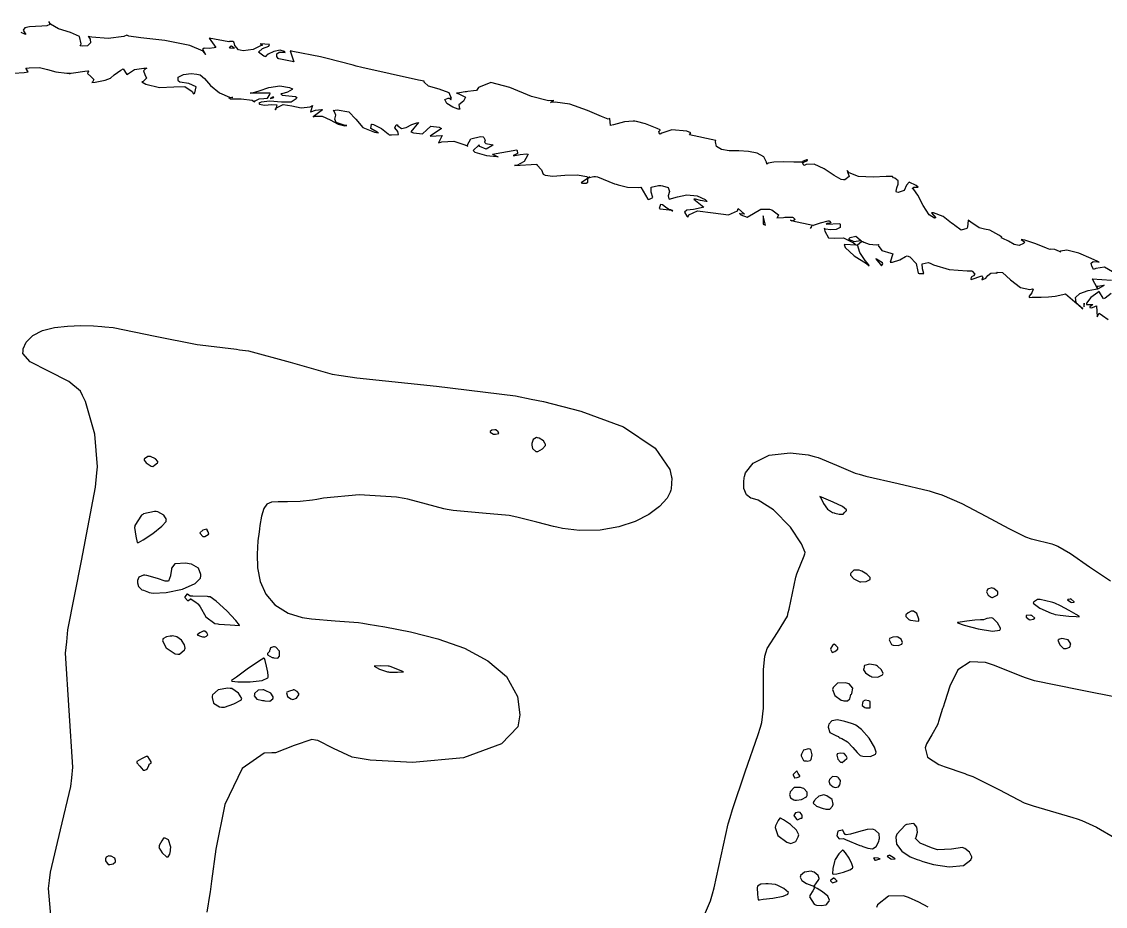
# Model space of a CAD drawing. Extents: x 51 to 306, y 22 to 311.
# Drawn here: x 195 to 248.3, y 266.3 to 309.9 of the extents above; entities that cross this region are included whole.
import ezdxf

# ---------------------------------------------------------------- set-up
doc = ezdxf.new("R2010")
doc.units = 0
doc.header["$MEASUREMENT"] = 0

msp = doc.modelspace()

# ---------------------------------------------------------------- linework, layer by layer
at = {"color": 7}
for points in [[(248.69, 297.56), (248.293, 297.794), (247.861, 297.728), (247.756, 297.674), (247.735, 297.716), (247.675, 297.838), (247.644, 297.983), (247.741, 298.061), (247.966, 298.045), (248.039, 298.027), (247.967, 298.063), (247.64, 298.219), (247.028, 298.472), (246.436, 298.628), (246.122, 298.574), (246.098, 298.52), (246.081, 298.556), (245.85, 298.658), (245.62, 298.672), (245.604, 298.662), (245.436, 298.724), (244.91, 298.936), (244.369, 299.111), (244.192, 299.156), (244.369, 299.015), (244.312, 298.96), (244.088, 298.85), (243.84, 298.909), (243.564, 299.074), (243.297, 299.204), (243.204, 299.226), (243.24, 299.262), (243.1, 299.358), (242.653, 299.604), (242.384, 299.659), (242.128, 299.729), (241.711, 300.004), (241.583, 300.108), (241.547, 299.755), (241.513, 299.697), (241.246, 299.615), (240.92, 299.835), (240.841, 299.897), (240.769, 299.959), (240.351, 300.286), (239.879, 300.47), (239.783, 300.46), (239.995, 300.214), (239.926, 300.199), (239.668, 300.366), (239.372, 300.819), (239.097, 301.332), (238.915, 301.61), (238.831, 301.661), (238.831, 301.661), (238.905, 301.723), (239.061, 301.731), (239.113, 301.731), (239.015, 301.807), (238.674, 301.971), (238.544, 301.819), (238.432, 301.563), (238.143, 301.469), (238.055, 301.485), (238.042, 301.533), (238.071, 301.69), (238.143, 301.877), (238.133, 302.045), (237.972, 302.169), (237.913, 302.19), (237.865, 302.247), (237.545, 302.26), (236.898, 302.222), (236.186, 302.255), (235.718, 302.433), (235.62, 302.543), (235.646, 302.49), (235.716, 302.248), (235.514, 302.091), (235.443, 302.084), (235.325, 302.106), (234.991, 302.294), (234.5, 302.623), (233.994, 302.858), (233.6, 302.849), (233.503, 302.79), (233.485, 302.808), (233.433, 302.927), (233.433, 302.966), (233.327, 302.959), (233.008, 302.964), (232.497, 302.98), (232.013, 302.962), (231.739, 302.908), (231.669, 302.86), (231.661, 302.951), (231.52, 303.213), (231.197, 303.404), (230.764, 303.485), (230.284, 303.509), (229.82, 303.523), (229.436, 303.579), (229.197, 303.731), (229.149, 303.958), (229.165, 304.024), (227.858, 304.307), (227.93, 304.411), (227.726, 304.483), (226.999, 304.549), (226.501, 304.385), (226.413, 304.341), (226.386, 304.358), (226.347, 304.475), (226.413, 304.534), (226.413, 304.553), (226.271, 304.615), (225.702, 304.844), (225.257, 304.968), (225.178, 304.976), (225.098, 304.986), (224.67, 304.938), (224.119, 304.8), (223.978, 304.764), (223.944, 305.117), (223.865, 305.083), (223.53, 305.2), (222.836, 305.506), (221.964, 305.813), (221.247, 305.92), (221.015, 305.894), (221.023, 305.904), (221.149, 305.999), (221.192, 305.999), (220.92, 305.98), (220.089, 306.192), (219.021, 306.631), (218.085, 306.878), (217.478, 306.643), (217.381, 306.494), (217.381, 306.494), (217.227, 306.471), (216.949, 306.433), (216.888, 306.423), (216.826, 306.415), (216.548, 306.375), (216.393, 306.352), (216.393, 306.352), (216.508, 306.324), (216.833, 306.152), (216.734, 305.965), (216.508, 305.777), (216.535, 305.597), (216.57, 305.576), (216.48, 305.576), (216.214, 305.664), (215.922, 305.854), (215.82, 306.038), (215.987, 306.109), (216.04, 306.105), (216.112, 306.035), (216.141, 306.091), (216.027, 306.367), (215.538, 306.547), (215.01, 306.7), (214.795, 306.904), (214.806, 306.953), (214.515, 306.997), (211.727, 307.622), (211.454, 307.692), (211.312, 307.728), (209.965, 308.081), (209.833, 308.115), (209.7, 308.151), (208.341, 308.417), (208.209, 308.434), (208.385, 307.905), (207.646, 308.045), (207.615, 308.07), (207.545, 308.171), (207.54, 308.297), (207.665, 308.379), (207.889, 308.379), (207.963, 308.364), (207.924, 308.413), (207.709, 308.479), (207.393, 308.417), (207.123, 308.274), (207.01, 308.183), (207.01, 308.151), (206.911, 308.186), (206.649, 308.384), (206.833, 308.558), (207.148, 308.678), (207.187, 308.751), (207.187, 308.751), (206.728, 308.787), (206.834, 308.717), (206.736, 308.682), (206.379, 308.5), (205.894, 308.443), (205.74, 308.468), (205.665, 308.496), (205.487, 308.703), (205.446, 308.851), (205.423, 308.857), (205.423, 308.869), (205.377, 308.902), (205.224, 308.901), (205.176, 308.893), (204.222, 309.069), (204.541, 308.61), (204.462, 308.587), (204.214, 308.565), (203.976, 308.566), (203.895, 308.501), (204.002, 308.314), (204.046, 308.258), (203.925, 308.424), (203.256, 308.704), (202.04, 308.945), (200.856, 309.082), (200.262, 309.158), (200.165, 309.21), (200.007, 309.149), (199.239, 309.043), (198.438, 309.113), (198.261, 309.14), (198.294, 309.12), (198.363, 309.009), (198.37, 308.831), (198.225, 308.693), (197.957, 308.667), (197.872, 308.681), (197.907, 308.78), (197.828, 309.141), (197.387, 309.346), (196.8, 309.52), (196.397, 309.762), (196.321, 309.879), (196.342, 309.855), (196.365, 309.74), (196.228, 309.673), (195.972, 309.649), (195.664, 309.643), (195.366, 309.627), (195.144, 309.573), (195.064, 309.456), (195.151, 309.29), (195.192, 309.246), (195.132, 309.258), (194.962, 309.349)], [(194.084, 307.315), (195.104, 307.376), (195.298, 307.41), (195.192, 307.586), (195.356, 307.611), (195.86, 307.624), (196.259, 307.53), (196.669, 307.403), (197.201, 307.34), (197.379, 307.34), (197.343, 307.305), (197.414, 307.341), (198.217, 307.455), (198.297, 307.446), (198.272, 307.436), (198.229, 307.323), (198.393, 307.177), (198.544, 307.024), (198.472, 306.896), (198.438, 306.881), (198.603, 306.904), (199.1, 306.991), (199.358, 307.097), (199.543, 307.264), (199.872, 307.49), (199.989, 307.552), (200.165, 307.269), (200.244, 307.323), (200.54, 307.522), (201.002, 307.595), (201.154, 307.586), (201.104, 307.574), (200.976, 307.453), (201.056, 307.279), (201.123, 307.092), (200.968, 306.939), (200.907, 306.917), (201.097, 306.805), (201.769, 306.636), (202.468, 306.67), (203.019, 306.68), (203.382, 306.432), (203.447, 306.317), (203.509, 306.374), (203.579, 306.67), (203.208, 306.834), (202.771, 306.899), (202.707, 306.953), (202.707, 306.953), (202.682, 306.98), (202.696, 307.141), (202.948, 307.269), (203.325, 307.319), (203.606, 307.298), (203.693, 307.269), (203.77, 307.257), (203.983, 307.084), (204.289, 306.732), (204.72, 306.367), (205.216, 306.163), (205.387, 306.141), (205.333, 306.141), (205.202, 306.132), (205.176, 306.141), (205.273, 306.08), (205.784, 306.075), (206.329, 306.017), (206.445, 305.929), (206.488, 305.981), (206.681, 306.084), (206.899, 306.088), (207.085, 306.117), (207.205, 306.29), (207.221, 306.352), (206.235, 306.352), (206.346, 306.367), (206.673, 306.476), (207.155, 306.644), (207.696, 306.719), (208.173, 306.631), (208.315, 306.564), (208.297, 306.538), (208.072, 306.414), (207.794, 306.327), (207.75, 306.317), (207.812, 306.265), (208.139, 306.229), (208.466, 306.195), (208.528, 306.141), (208.504, 306.071), (208.255, 305.919), (207.777, 305.92), (207.207, 305.963), (206.779, 305.916), (206.658, 305.858), (206.699, 305.811), (206.943, 305.77), (207.301, 305.806), (207.54, 305.79), (207.504, 305.592), (207.469, 305.542), (207.538, 305.63), (207.865, 305.798), (208.279, 305.74), (208.748, 305.635), (209.182, 305.69), (209.303, 305.752), (209.197, 305.435), (209.223, 305.445), (209.458, 305.515), (209.743, 305.551), (209.797, 305.542), (209.338, 305.189), (209.436, 305.227), (209.78, 305.218), (210.18, 305.043), (210.572, 304.836), (210.894, 304.753), (210.997, 304.764), (210.861, 304.785), (210.465, 304.91), (210.396, 305.083), (210.459, 305.281), (210.374, 305.472), (210.326, 305.506), (210.511, 305.528), (211.089, 305.43), (211.437, 305.078), (211.784, 304.668), (212.353, 304.431), (212.549, 304.411), (212.487, 304.429), (212.178, 304.611), (212.203, 304.826), (212.232, 304.836), (212.302, 304.81), (212.693, 304.611), (213.034, 304.36), (213.078, 304.307), (213.188, 304.297), (213.53, 304.321), (213.497, 304.461), (213.35, 304.65), (213.429, 304.79), (213.467, 304.8), (213.501, 304.744), (213.68, 304.618), (213.914, 304.668), (214.19, 304.811), (214.439, 304.901), (214.525, 304.906), (214.136, 304.447), (214.27, 304.399), (214.715, 304.362), (214.934, 304.549), (215.132, 304.731), (215.533, 304.676), (215.653, 304.624), (215.088, 304.235), (215.688, 304.271), (215.511, 303.918), (215.678, 303.962), (216.261, 303.99), (216.808, 303.804), (216.958, 303.742), (216.931, 303.804), (217.091, 304.104), (217.568, 304.228), (217.7, 304.201), (217.733, 304.17), (217.8, 304.037), (217.774, 303.94), (217.832, 303.878), (218.102, 303.824), (218.193, 303.812), (218.139, 303.768), (217.853, 303.601), (217.537, 303.734), (217.488, 303.812), (217.47, 303.786), (217.221, 303.557), (217.205, 303.529), (217.293, 303.451), (217.861, 303.279), (218.378, 303.231), (218.44, 303.213), (218.412, 303.222), (218.175, 303.337), (218.157, 303.353), (219.358, 303.565), (219.382, 303.535), (219.388, 303.385), (219.225, 303.301), (219.181, 303.283), (219.267, 303.283), (219.524, 303.332), (219.841, 303.363), (219.921, 303.353), (219.885, 303.293), (219.718, 302.992), (219.37, 302.798), (219.251, 302.79), (220.346, 302.86), (220.354, 302.825), (220.569, 302.587), (220.665, 302.368), (220.663, 302.367), (220.763, 302.313), (221.138, 302.276), (221.725, 302.318), (222.344, 302.341), (222.793, 302.26), (222.92, 302.19), (222.928, 302.2), (223.159, 302.26), (223.238, 302.26), (223.326, 302.234), (224.172, 301.899), (224.26, 301.872), (224.349, 301.845), (224.806, 301.735), (225.337, 301.715), (225.461, 301.731), (225.814, 301.132), (225.869, 301.126), (226.05, 301.221), (225.971, 301.48), (225.971, 301.733), (226.33, 301.812), (226.447, 301.801), (226.541, 301.797), (226.821, 301.708), (226.871, 301.52), (226.814, 301.307), (226.842, 301.154), (226.872, 301.132), (226.97, 301.162), (227.268, 301.254), (227.74, 301.344), (228.244, 301.3), (228.637, 301.118), (228.74, 301.026), (228.679, 301.017), (228.406, 301.065), (228.153, 301.132), (228.071, 301.132), (228.564, 300.743), (228.44, 300.705), (228.056, 300.632), (227.726, 300.59), (227.622, 300.501), (227.739, 300.306), (227.788, 300.25), (227.827, 300.357), (228.264, 300.564), (229.023, 300.462), (229.783, 300.36), (230.219, 300.567), (230.258, 300.673), (230.576, 300.39), (230.548, 300.4), (230.354, 300.418), (230.328, 300.426), (230.397, 300.357), (230.704, 300.251), (231.016, 300.422), (231.38, 300.64), (231.797, 300.651), (231.915, 300.603), (231.986, 300.568), (232.238, 300.369), (232.187, 300.218), (232.164, 300.214), (232.164, 300.214), (232.497, 300.241), (232.551, 300.25), (232.647, 300.25), (232.94, 300.25), (232.94, 300.25), (232.974, 300.236), (233.058, 300.135), (232.968, 300.073), (232.94, 300.073), (233.928, 299.861), (233.928, 299.825), (233.972, 299.853), (234.319, 299.977), (234.684, 300.065), (234.738, 300.073), (234.761, 300.054), (234.815, 299.972), (234.746, 299.945), (234.638, 299.94), (234.594, 299.904), (234.597, 299.897), (235.267, 299.931), (235.288, 299.894), (235.274, 299.74), (235.09, 299.636), (234.8, 299.62), (234.564, 299.659), (234.491, 299.685), (234.523, 299.566), (234.714, 299.236), (235.006, 299.213), (235.438, 299.224), (235.943, 298.99), (236.079, 298.873), (235.479, 298.909), (235.531, 298.76), (235.977, 298.341), (236.582, 297.974), (236.714, 297.851), (236.686, 297.904), (236.52, 298.122), (236.251, 298.516), (236.134, 298.879), (236.329, 299.047), (236.397, 299.049), (236.441, 299.023), (236.704, 298.913), (237.075, 298.892), (237.173, 298.909), (237.153, 298.851), (237.327, 298.6), (237.772, 298.478), (237.878, 298.45), (237.736, 298.027), (237.858, 298.027), (238.226, 298.147), (238.504, 298.318), (238.584, 298.344), (238.706, 298.3), (239.019, 297.961), (239.103, 297.569), (239.113, 297.498), (239.175, 297.473), (239.394, 297.472), (239.332, 297.706), (239.31, 297.959), (239.617, 298.012), (239.713, 297.991), (239.871, 297.903), (240.643, 297.678), (241.538, 297.614), (241.759, 297.604), (241.803, 297.571), (241.912, 297.434), (241.846, 297.353), (241.729, 297.291), (241.711, 297.199), (241.723, 297.179), (242.252, 297.356), (242.27, 297.35), (242.305, 297.269), (242.261, 297.189), (242.252, 297.179), (242.302, 297.179), (242.452, 297.244), (242.557, 297.379), (242.693, 297.494), (242.921, 297.512), (242.994, 297.498), (243.021, 297.535), (243.279, 297.516), (243.663, 297.163), (244.154, 296.784), (244.625, 296.68), (244.758, 296.722), (244.778, 296.697), (244.722, 296.523), (244.581, 296.354), (244.581, 296.297), (244.73, 296.303), (245.179, 296.311), (245.533, 296.321), (245.86, 296.364), (246.25, 296.445), (246.379, 296.474), (246.944, 295.981), (246.9, 296.041), (246.866, 296.291), (247.085, 296.497), (247.49, 296.631), (247.847, 296.703), (247.967, 296.722), (247.941, 296.776), (247.702, 297.189), (247.686, 297.215), (248.638, 297.145)], [(248.62, 296.488), (248.328, 296.263), (248.249, 296.227), (248.231, 296.255), (248.055, 296.554), (248.039, 296.58), (247.959, 296.536), (247.614, 296.289), (247.412, 296.007), (247.403, 295.945), (247.42, 295.954), (247.693, 295.954), (247.72, 295.945), (247.702, 295.936), (247.58, 295.837), (247.58, 295.804), (247.58, 295.8), (247.672, 295.788), (247.852, 295.858), (247.897, 295.874), (247.933, 295.345), (248.039, 295.522), (248.039, 295.522), (248.192, 295.412), (248.47, 295.213)], [(196.479, 265.095), (196.313, 267.177), (196.357, 267.582), (196.401, 267.988), (196.902, 270.079), (197.405, 272.204), (197.449, 272.627), (197.502, 273.166), (197.326, 275.952), (197.149, 278.775), (197.203, 279.33), (197.263, 279.921), (197.929, 283.32), (198.612, 286.949), (198.684, 287.654), (198.71, 287.955), (198.582, 289.56), (198.119, 291.166), (197.979, 291.465), (197.885, 291.671), (197.302, 292.155), (196.303, 292.665), (195.409, 293.122), (195.039, 293.529), (195.05, 293.652), (195.059, 293.765), (195.198, 294.094), (195.534, 294.425), (196.015, 294.659), (196.598, 294.808), (197.239, 294.888), (197.893, 294.913), (198.519, 294.896), (198.935, 294.867), (199.073, 294.852), (199.486, 294.808), (201.559, 294.393), (203.631, 293.978), (204.046, 293.934), (204.187, 293.918), (205.563, 293.741), (205.705, 293.723), (206.146, 293.661), (208.209, 293.102), (210.274, 292.524), (210.715, 292.453), (211.49, 292.33), (215.401, 291.925), (219.295, 291.448), (220.063, 291.288), (220.681, 291.162), (222.517, 290.698), (224.617, 289.923), (226.169, 288.869), (226.89, 287.827), (226.977, 287.444), (226.995, 287.391), (226.959, 286.862), (226.942, 286.808), (226.942, 286.808), (226.916, 286.704), (226.756, 286.409), (226.392, 285.997), (225.867, 285.603), (225.195, 285.257), (224.39, 284.991), (223.468, 284.835), (222.444, 284.818), (221.605, 284.915), (221.332, 284.974), (221.174, 285.01), (220.354, 285.226), (219.426, 285.459), (219.215, 285.503), (218.977, 285.557), (217.668, 285.667), (216.235, 285.796), (215.936, 285.856), (215.776, 285.884), (214.916, 286.121), (214.004, 286.359), (213.819, 286.385), (213.439, 286.457), (211.601, 286.566), (209.849, 286.411), (209.514, 286.349), (209.31, 286.315), (208.694, 286.247), (208.07, 286.224), (207.61, 286.228), (207.282, 286.209), (207.057, 286.118), (206.904, 285.905), (206.793, 285.516), (206.713, 285.058), (206.692, 284.904), (206.67, 284.755), (206.616, 284.307), (206.575, 283.65), (206.601, 282.969), (206.732, 282.302), (207.003, 281.685), (207.451, 281.154), (208.111, 280.745), (208.789, 280.53), (209.021, 280.494), (209.249, 280.46), (210.422, 280.37), (211.56, 280.282), (211.773, 280.246), (212.046, 280.206), (212.864, 280.072), (214.135, 279.824), (215.477, 279.48), (216.782, 279.013), (217.941, 278.4), (218.846, 277.618), (219.391, 276.643), (219.506, 275.739), (219.464, 275.449), (219.415, 275.141), (218.613, 274.315), (216.742, 273.619), (214.229, 273.381), (212.137, 273.498), (211.454, 273.615), (211.252, 273.651), (210.33, 274.082), (209.567, 274.479), (209.444, 274.497), (209.267, 274.523), (208.394, 274.233), (207.486, 273.871), (207.293, 273.862), (206.919, 273.841), (205.84, 273.086), (204.994, 271.326), (204.538, 269.124), (204.331, 267.543), (204.258, 267.017), (204.24, 266.929), (204.099, 266.012)], [(228.215, 264.962), (228.891, 266.569), (228.989, 266.912), (229.077, 267.221), (229.416, 268.786), (229.773, 270.37), (229.871, 270.687), (229.975, 271.067), (230.61, 272.923), (231.246, 274.762), (231.352, 275.131), (231.417, 275.358), (231.499, 276.072), (231.505, 277.023), (231.505, 277.954), (231.574, 278.623), (231.635, 278.835), (231.687, 279.011), (232.193, 279.793), (232.683, 280.591), (232.727, 280.775), (232.771, 280.935), (233.106, 282.514), (233.15, 282.681), (233.177, 282.769), (233.511, 283.573), (233.539, 283.669), (233.555, 283.74), (233.373, 284.158), (232.832, 284.988), (232, 285.837), (231.239, 286.314), (230.963, 286.385), (230.882, 286.407), (230.668, 286.577), (230.545, 286.88), (230.531, 287.209), (230.56, 287.413), (230.576, 287.478), (230.624, 287.657), (231.001, 288.13), (231.783, 288.528), (232.817, 288.649), (233.712, 288.548), (233.998, 288.466), (234.191, 288.414), (235.108, 288.039), (236.026, 287.646), (236.221, 287.584), (236.546, 287.488), (238.129, 287.127), (239.659, 286.766), (239.959, 286.668), (240.293, 286.566), (241.263, 286.151), (242.455, 285.525), (243.581, 284.907), (244.402, 284.511), (244.687, 284.409), (244.766, 284.383), (245.7, 284.154), (245.78, 284.127), (246, 284.047), (246.619, 283.679), (247.556, 283.025), (248.593, 282.331)], [(249.096, 276.552), (247.023, 276.97), (244.846, 277.408), (244.405, 277.566), (244.273, 277.61), (242.825, 278.183), (242.675, 278.235), (242.444, 278.316), (241.68, 278.353), (241.074, 277.945), (240.685, 277.155), (240.433, 276.378), (240.348, 276.119), (240.32, 276.049), (240.117, 275.415), (240.101, 275.343), (240.065, 275.238), (239.787, 274.753), (239.527, 274.303), (239.5, 274.215), (239.464, 274.11), (239.588, 273.655), (240.135, 273.288), (240.312, 273.226), (240.409, 273.192), (241.414, 272.839), (241.512, 272.803), (241.811, 272.699), (243.125, 272.037), (244.333, 271.41), (244.581, 271.322), (244.784, 271.252), (246.741, 270.687), (246.944, 270.617), (247.187, 270.524), (247.899, 270.197), (248.81, 269.686)], [(239.606, 266.269), (239.152, 266.506), (238.645, 266.744), (238.548, 266.77), (238.398, 266.824), (237.662, 266.798), (237.119, 266.383), (237.067, 266.241)]]:
    msp.add_lwpolyline(points, dxfattribs=at)
for points in [[(205.317, 308.681), (205.457, 308.574), (205.398, 308.563), (205.215, 308.576), (205.289, 308.664), (205.317, 308.681)], [(207.397, 306.141), (207.363, 306.175), (207.326, 306.16), (207.221, 306.093), (207.355, 306.124), (207.397, 306.141)], [(233.679, 303.072), (233.618, 303.072), (233.433, 302.993), (233.433, 302.966), (233.493, 302.966), (233.679, 303.046), (233.679, 303.072)], [(222.885, 302.19), (222.533, 301.942), (222.59, 301.929), (222.771, 301.917), (222.854, 301.974), (222.865, 302.077), (222.873, 302.167), (222.885, 302.19)], [(222.956, 302.224), (222.938, 302.224), (222.885, 302.19), (222.885, 302.19), (222.956, 302.224)], [(226.377, 300.673), (226.412, 300.656), (226.862, 300.612), (226.906, 300.603), (226.847, 300.626), (226.684, 300.737), (226.536, 300.863), (226.439, 300.875), (226.384, 300.725), (226.377, 300.673)], [(226.906, 300.603), (226.941, 300.603), (227.021, 300.567), (227.048, 300.567), (227.031, 300.576), (226.937, 300.603), (226.906, 300.603)], [(231.492, 299.897), (231.599, 299.861), (231.492, 300.32), (231.492, 299.897)], [(232.904, 300.073), (232.833, 300.108), (232.841, 300.1), (232.904, 300.073), (232.904, 300.073)], [(233.821, 299.685), (233.892, 299.791), (233.867, 299.784), (233.82, 299.686), (233.821, 299.685)], [(236.325, 299.085), (236.281, 299.077), (235.972, 299.033), (235.731, 299.145), (235.726, 299.192), (235.781, 299.248), (236.052, 299.31), (236.271, 299.129), (236.325, 299.085)], [(237.031, 298.203), (237.313, 297.851), (237.383, 297.957), (237.366, 297.992), (237.075, 298.187), (237.031, 298.203)], [(247.897, 296.827), (247.905, 296.818), (247.957, 296.732), (247.967, 296.722), (247.993, 296.74), (248.258, 296.89), (248.285, 296.898), (248.249, 296.89), (247.985, 296.827), (247.897, 296.827)], [(247.227, 295.734), (246.874, 296.051), (246.891, 296.034), (247.183, 295.77), (247.227, 295.734)], [(247.297, 295.84), (247.288, 295.858), (247.297, 295.978), (247.297, 296.017), (247.297, 296.017), (247.275, 295.862), (247.297, 295.84)], [(218.476, 289.595), (218.476, 289.595), (218.44, 289.683), (218.333, 289.771), (218.299, 289.771), (218.272, 289.781), (218.135, 289.759), (218.053, 289.69), (218.053, 289.667), (218.053, 289.667), (218.21, 289.56), (218.263, 289.56), (218.316, 289.56), (218.476, 289.595), (218.476, 289.595)], [(220.769, 289.065), (220.759, 289.083), (220.679, 289.226), (220.459, 289.367), (220.38, 289.384), (220.333, 289.392), (220.172, 289.292), (220.106, 289.101), (220.097, 289.065), (220.097, 289.016), (220.128, 288.863), (220.29, 288.713), (220.346, 288.713), (220.39, 288.705), (220.623, 288.838), (220.769, 289.009), (220.769, 289.065)], [(201.436, 287.973), (201.436, 287.973), (201.532, 288.026), (201.665, 288.149), (201.683, 288.183), (201.691, 288.211), (201.577, 288.352), (201.32, 288.458), (201.26, 288.466), (201.198, 288.466), (201.03, 288.344), (201.013, 288.326), (201.013, 288.282), (201.106, 288.149), (201.356, 287.991), (201.436, 287.973)], [(235.585, 285.786), (235.591, 285.831), (235.39, 285.995), (234.932, 286.218), (234.473, 286.402), (234.28, 286.492), (234.28, 286.492), (234.283, 286.494), (234.345, 286.399), (234.461, 286.153), (234.662, 285.871), (234.898, 285.703), (234.986, 285.68), (235.012, 285.671), (235.227, 285.623), (235.426, 285.627), (235.443, 285.644), (235.443, 285.644), (235.487, 285.702), (235.575, 285.778), (235.585, 285.786)], [(200.554, 285.008), (200.545, 284.956), (200.597, 284.543), (200.67, 284.233), (200.695, 284.233), (200.729, 284.225), (200.969, 284.35), (201.44, 284.661), (201.889, 285.032), (202.096, 285.257), (202.106, 285.327), (202.114, 285.363), (201.991, 285.578), (201.691, 285.742), (201.613, 285.75), (201.532, 285.76), (200.977, 285.636), (200.943, 285.61), (200.889, 285.565), (200.562, 285.062), (200.554, 285.008)], [(203.765, 284.692), (203.773, 284.675), (203.898, 284.515), (203.942, 284.515), (204.002, 284.515), (204.17, 284.613), (204.188, 284.621), (204.196, 284.631), (204.164, 284.745), (204.118, 284.838), (204.118, 284.868), (204.1, 284.886), (203.9, 284.833), (203.757, 284.707), (203.765, 284.692)], [(201.26, 281.763), (201.464, 281.737), (202.092, 281.757), (202.899, 281.919), (203.521, 282.206), (203.786, 282.476), (203.799, 282.575), (203.808, 282.647), (203.689, 282.955), (203.34, 283.158), (203.236, 283.174), (203.062, 283.199), (202.529, 283.166), (202.362, 282.954), (202.354, 282.892), (202.354, 282.892), (202.318, 282.611), (202.318, 282.611), (202.309, 282.576), (202.209, 282.328), (202.178, 282.328), (202.052, 282.328), (201.679, 282.456), (201.154, 282.603), (201.047, 282.611), (200.976, 282.619), (200.751, 282.519), (200.695, 282.349), (200.695, 282.292), (200.695, 282.233), (200.729, 282.055), (200.907, 281.887), (200.977, 281.869), (200.977, 281.869), (201.232, 281.773), (201.26, 281.763)], [(235.796, 282.681), (235.796, 282.621), (235.959, 282.435), (236.211, 282.302), (236.255, 282.292), (236.299, 282.284), (236.568, 282.312), (236.75, 282.404), (236.75, 282.435), (236.75, 282.494), (236.598, 282.669), (236.343, 282.805), (236.291, 282.822), (236.219, 282.858), (235.95, 282.858), (235.804, 282.717), (235.796, 282.681)], [(242.499, 281.833), (242.489, 281.799), (242.569, 281.637), (242.719, 281.526), (242.747, 281.517), (242.773, 281.509), (243.01, 281.631), (243.028, 281.657), (243.036, 281.667), (243.036, 281.791), (242.852, 281.952), (242.781, 281.976), (242.754, 281.985), (242.535, 281.926), (242.535, 281.905), (242.535, 281.905), (242.499, 281.833), (242.499, 281.833)], [(204.647, 280.212), (204.699, 280.203), (205.255, 280.163), (205.705, 280.142), (205.705, 280.142), (205.714, 280.159), (205.526, 280.387), (205.078, 280.861), (204.563, 281.328), (204.266, 281.544), (204.188, 281.553), (204.134, 281.562), (203.419, 281.579), (203.34, 281.587), (203.287, 281.587), (203.156, 281.685), (203.13, 281.693), (203.12, 281.676), (203.032, 281.57), (203.024, 281.553), (203.024, 281.509), (203.156, 281.376), (203.2, 281.376), (203.2, 281.376), (203.291, 281.453), (203.306, 281.446), (203.323, 281.438), (203.513, 281.318), (203.684, 281.182), (203.693, 281.164), (203.772, 281.05), (204.05, 280.556), (204.487, 280.239), (204.647, 280.212)], [(244.792, 281.27), (244.782, 281.236), (245.115, 280.988), (245.674, 280.741), (245.78, 280.705), (245.859, 280.679), (246.112, 280.639), (246.534, 280.596), (246.896, 280.573), (247.051, 280.565), (247.051, 280.565), (247.051, 280.592), (246.906, 280.671), (246.556, 280.877), (246.127, 281.106), (245.843, 281.238), (245.746, 281.27), (245.692, 281.288), (245.127, 281.42), (245.074, 281.41), (245.003, 281.41), (244.8, 281.288), (244.792, 281.27)], [(246.485, 281.41), (246.48, 281.401), (246.634, 281.28), (246.662, 281.27), (246.662, 281.27), (246.794, 281.288), (246.804, 281.304), (246.804, 281.304), (246.654, 281.438), (246.628, 281.446), (246.61, 281.438), (246.516, 281.41), (246.485, 281.41)], [(238.514, 280.635), (238.514, 280.583), (238.662, 280.432), (238.69, 280.422), (238.742, 280.406), (238.997, 280.362), (239.147, 280.352), (239.147, 280.352), (239.147, 280.445), (239.055, 280.72), (238.886, 280.847), (238.831, 280.847), (238.781, 280.847), (238.632, 280.768), (238.514, 280.669), (238.514, 280.635)], [(244.439, 280.565), (244.434, 280.554), (244.589, 280.432), (244.615, 280.422), (244.642, 280.414), (244.778, 280.446), (244.864, 280.494), (244.864, 280.494), (244.864, 280.494), (244.713, 280.627), (244.687, 280.635), (244.66, 280.644), (244.439, 280.635), (244.439, 280.635), (244.439, 280.635), (244.439, 280.565), (244.439, 280.565)], [(241.053, 280.282), (241.062, 280.265), (241.379, 280.154), (242.07, 279.965), (242.784, 279.856), (243.146, 279.908), (243.17, 279.965), (243.178, 280.001), (243.028, 280.27), (242.807, 280.486), (242.781, 280.494), (242.728, 280.512), (242.495, 280.486), (242.339, 280.422), (242.288, 280.422), (242.194, 280.422), (241.916, 280.402), (241.511, 280.352), (241.186, 280.304), (241.053, 280.282), (241.053, 280.282)], [(202.354, 279.612), (202.293, 279.612), (202.114, 279.578), (201.929, 279.472), (201.929, 279.436), (201.92, 279.383), (202.102, 279.031), (202.547, 278.748), (202.671, 278.73), (202.759, 278.73), (203.006, 278.933), (203.024, 278.977), (203.036, 279.025), (202.998, 279.19), (202.847, 279.414), (202.617, 279.578), (202.414, 279.625), (202.354, 279.612)], [(204.152, 279.683), (204.152, 279.683), (204.103, 279.771), (204.008, 279.859), (203.976, 279.859), (203.921, 279.859), (203.76, 279.771), (203.623, 279.683), (203.623, 279.683), (203.623, 279.683), (203.742, 279.63), (203.89, 279.576), (203.942, 279.576), (203.968, 279.568), (204.086, 279.616), (204.152, 279.683), (204.152, 279.683)], [(237.702, 279.47), (237.692, 279.436), (237.815, 279.198), (237.842, 279.188), (237.895, 279.171), (238.142, 279.145), (238.319, 279.225), (238.337, 279.26), (238.345, 279.295), (238.28, 279.458), (238.124, 279.568), (238.089, 279.576), (238.071, 279.586), (237.869, 279.564), (237.702, 279.494), (237.702, 279.47)], [(207.081, 278.73), (207.081, 278.686), (207.319, 278.564), (207.363, 278.554), (207.407, 278.536), (207.588, 278.528), (207.68, 278.627), (207.68, 278.658), (207.68, 278.712), (207.675, 278.871), (207.501, 279.068), (207.433, 279.083), (207.389, 279.09), (207.243, 279.035), (207.195, 278.924), (207.187, 278.907), (207.187, 278.863), (207.081, 278.763), (207.081, 278.73)], [(235.162, 279.011), (235.162, 279.046), (235.074, 279.145), (234.986, 279.224), (234.986, 279.224), (234.986, 279.224), (234.91, 279.153), (234.818, 279.013), (234.81, 278.977), (234.88, 278.801), (234.88, 278.801), (235.02, 278.854), (235.162, 278.973), (235.162, 279.011)], [(246.485, 279.436), (246.432, 279.454), (246.189, 279.49), (246.035, 279.454), (246.027, 279.436), (246.003, 279.412), (246.093, 279.185), (246.282, 279.011), (246.345, 279.011), (246.406, 279.011), (246.592, 279.065), (246.592, 279.083), (246.6, 279.101), (246.628, 279.193), (246.628, 279.224), (246.636, 279.233), (246.512, 279.428), (246.485, 279.436)], [(205.317, 277.424), (205.333, 277.39), (205.621, 277.354), (206.229, 277.355), (206.83, 277.435), (207.109, 277.551), (207.117, 277.6), (207.125, 277.654), (207.103, 277.835), (207.041, 278.139), (206.972, 278.405), (206.94, 278.518), (206.94, 278.518), (206.912, 278.528), (206.641, 278.362), (206.089, 277.985), (205.555, 277.6), (205.317, 277.424), (205.317, 277.424)], [(213.078, 278.129), (213.024, 278.139), (212.627, 278.143), (212.336, 278.129), (212.336, 278.129), (212.336, 278.129), (212.609, 277.989), (212.988, 277.858), (213.042, 277.848), (213.094, 277.84), (213.491, 277.836), (213.783, 277.848), (213.783, 277.848), (213.783, 277.848), (213.509, 277.977), (213.13, 278.121), (213.078, 278.129)], [(236.431, 277.989), (236.422, 277.954), (236.528, 277.8), (236.74, 277.664), (236.784, 277.636), (236.845, 277.61), (237.137, 277.596), (237.357, 277.708), (237.383, 277.742), (237.401, 277.77), (237.317, 277.954), (237.111, 278.139), (237.067, 278.165), (237.023, 278.183), (236.726, 278.227), (236.484, 278.165), (236.467, 278.129), (236.467, 278.095), (236.44, 278.007), (236.431, 277.989)], [(205.81, 276.508), (205.818, 276.535), (205.66, 276.8), (205.325, 277.028), (205.246, 277.037), (205.14, 277.055), (204.659, 276.975), (204.373, 276.72), (204.365, 276.648), (204.355, 276.596), (204.435, 276.319), (204.725, 276.129), (204.823, 276.119), (204.976, 276.119), (205.435, 276.275), (205.8, 276.481), (205.81, 276.508)], [(207.363, 276.578), (207.371, 276.63), (207.251, 276.812), (206.974, 276.94), (206.904, 276.967), (206.86, 276.976), (206.622, 276.949), (206.454, 276.78), (206.445, 276.718), (206.437, 276.673), (206.556, 276.512), (206.833, 276.447), (206.904, 276.437), (206.956, 276.429), (207.199, 276.415), (207.355, 276.532), (207.363, 276.578)], [(208.033, 276.86), (208.023, 276.826), (208.077, 276.644), (208.235, 276.517), (208.279, 276.508), (208.332, 276.499), (208.522, 276.565), (208.623, 276.72), (208.632, 276.754), (208.632, 276.789), (208.544, 276.888), (208.399, 276.967), (208.351, 276.967), (208.333, 276.958), (208.165, 276.9), (208.033, 276.86), (208.033, 276.86)], [(235.656, 277.283), (235.549, 277.319), (235.152, 277.293), (234.932, 277.09), (234.914, 277.037), (234.896, 276.984), (235.015, 276.684), (235.329, 276.455), (235.409, 276.437), (235.463, 276.419), (235.643, 276.418), (235.752, 276.517), (235.795, 276.656), (235.814, 276.738), (235.832, 276.754), (235.858, 276.79), (235.902, 277.046), (235.726, 277.268), (235.656, 277.283)], [(236.538, 276.085), (236.564, 276.076), (236.75, 276.083), (236.75, 276.085), (236.758, 276.102), (236.762, 276.271), (236.75, 276.401), (236.75, 276.401), (236.696, 276.419), (236.506, 276.463), (236.404, 276.396), (236.397, 276.365), (236.379, 276.331), (236.36, 276.199), (236.488, 276.101), (236.538, 276.085)], [(235.267, 274.602), (235.366, 274.573), (235.64, 274.405), (235.902, 274.134), (236.11, 273.878), (236.265, 273.74), (236.325, 273.72), (236.404, 273.693), (236.77, 273.681), (237.013, 273.792), (237.031, 273.826), (237.054, 273.892), (236.973, 274.147), (236.708, 274.589), (236.331, 275.012), (236.045, 275.235), (235.938, 275.273), (235.831, 275.305), (235.511, 275.407), (235.149, 275.489), (234.87, 275.446), (234.721, 275.27), (234.703, 275.203), (234.685, 275.132), (234.778, 274.872), (235.099, 274.7), (235.197, 274.673), (235.205, 274.656), (235.251, 274.602), (235.267, 274.602)], [(233.609, 273.473), (233.653, 273.459), (233.812, 273.483), (233.856, 273.543), (233.856, 273.543), (233.856, 273.543), (233.9, 273.765), (233.831, 274.023), (233.785, 274.038), (233.72, 274.06), (233.481, 274.004), (233.379, 273.8), (233.363, 273.756), (233.353, 273.721), (233.477, 273.483), (233.503, 273.473), (233.529, 273.473), (233.589, 273.473), (233.609, 273.473)], [(235.339, 273.403), (235.373, 273.395), (235.61, 273.581), (235.62, 273.615), (235.62, 273.615), (235.575, 273.709), (235.496, 273.818), (235.479, 273.826), (235.452, 273.836), (235.275, 273.849), (235.135, 273.809), (235.126, 273.792), (235.117, 273.757), (235.165, 273.558), (235.303, 273.412), (235.339, 273.403)], [(201.366, 273.367), (201.366, 273.414), (201.278, 273.553), (201.19, 273.685), (201.19, 273.685), (201.112, 273.685), (200.885, 273.563), (200.66, 273.439), (200.66, 273.439), (200.66, 273.38), (200.797, 273.2), (200.958, 273.014), (201.013, 273.014), (201.05, 273.014), (201.162, 273.064), (201.25, 273.237), (201.26, 273.297), (201.268, 273.306), (201.356, 273.359), (201.366, 273.367)], [(233.046, 272.627), (233.046, 272.627), (233.168, 272.649), (233.292, 272.697), (233.292, 272.697), (233.292, 272.737), (233.221, 272.853), (233.15, 272.98), (233.15, 272.98), (233.15, 272.98), (233.075, 272.919), (232.982, 272.821), (232.974, 272.803), (232.964, 272.787), (233.036, 272.637), (233.046, 272.627)], [(234.738, 272.485), (234.728, 272.469), (234.768, 272.326), (234.932, 272.186), (234.986, 272.168), (235.03, 272.154), (235.193, 272.186), (235.257, 272.292), (235.267, 272.308), (235.275, 272.344), (235.293, 272.5), (235.204, 272.637), (235.162, 272.661), (235.118, 272.689), (234.91, 272.707), (234.756, 272.547), (234.738, 272.485)], [(233.645, 271.745), (233.653, 271.763), (233.657, 271.927), (233.498, 272.109), (233.433, 272.132), (233.335, 272.16), (233.01, 272.164), (232.822, 271.938), (232.797, 271.851), (232.788, 271.817), (232.841, 271.653), (233.002, 271.543), (233.046, 271.533), (233.13, 271.533), (233.385, 271.56), (233.627, 271.693), (233.645, 271.745)], [(233.962, 271.427), (233.954, 271.392), (234.112, 271.242), (234.447, 271.128), (234.527, 271.11), (234.579, 271.093), (234.772, 271.093), (234.896, 271.234), (234.914, 271.286), (234.932, 271.34), (234.892, 271.574), (234.623, 271.753), (234.527, 271.779), (234.473, 271.797), (234.226, 271.723), (234.05, 271.56), (234.032, 271.533), (234.023, 271.525), (233.97, 271.445), (233.962, 271.427)], [(232.092, 270.264), (232.074, 270.193), (232.206, 269.801), (232.656, 269.46), (232.797, 269.416), (232.857, 269.394), (233.102, 269.5), (233.212, 269.735), (233.222, 269.769), (233.238, 269.829), (233.132, 270.056), (232.828, 270.342), (232.491, 270.563), (232.351, 270.651), (232.304, 270.651), (232.304, 270.651), (232.224, 270.524), (232.11, 270.299), (232.092, 270.264)], [(233.292, 270.933), (233.247, 270.949), (233.084, 270.917), (233.018, 270.811), (233.01, 270.793), (233, 270.775), (233.132, 270.59), (233.15, 270.581), (233.177, 270.572), (233.342, 270.651), (233.398, 270.651), (233.415, 270.659), (233.411, 270.793), (233.318, 270.925), (233.292, 270.933)], [(237.207, 269.592), (237.225, 269.646), (237.199, 269.881), (236.996, 270.061), (236.926, 270.087), (236.857, 270.113), (236.611, 270.083), (236.185, 269.977), (235.784, 269.864), (235.584, 269.823), (235.549, 269.839), (235.528, 269.839), (235.465, 269.945), (235.409, 270.051), (235.409, 270.051), (235.381, 270.061), (235.17, 269.999), (235.162, 269.981), (235.152, 269.947), (235.121, 269.779), (235.223, 269.644), (235.267, 269.628), (235.267, 269.628), (235.452, 269.638), (235.479, 269.628), (235.549, 269.602), (236.255, 269.303), (236.325, 269.276), (236.404, 269.248), (236.641, 269.162), (236.872, 269.131), (237.049, 269.251), (237.177, 269.504), (237.207, 269.592)], [(238.055, 269.805), (238.022, 269.708), (238.056, 269.369), (238.314, 269.016), (238.723, 268.749), (239.065, 268.604), (239.183, 268.57), (239.352, 268.509), (239.872, 268.365), (240.655, 268.243), (241.346, 268.322), (241.715, 268.592), (241.759, 268.71), (241.767, 268.746), (241.643, 268.967), (241.414, 269.153), (241.37, 269.169), (241.299, 269.197), (240.765, 269.113), (240.073, 269.081), (239.925, 269.133), (239.775, 269.187), (239.214, 269.416), (238.99, 269.652), (239.007, 269.699), (239.015, 269.717), (239.068, 269.893), (239.077, 269.911), (239.094, 269.965), (239.055, 270.206), (238.927, 270.36), (238.901, 270.368), (238.873, 270.378), (238.583, 270.343), (238.548, 270.334), (238.486, 270.299), (238.071, 269.858), (238.055, 269.805)], [(202.318, 269.099), (202.333, 269.214), (202.212, 269.58), (202.053, 269.663), (202.001, 269.663), (201.97, 269.663), (201.877, 269.532), (201.761, 269.294), (201.753, 269.24), (201.743, 269.205), (201.899, 268.941), (202.107, 268.746), (202.178, 268.746), (202.201, 268.746), (202.274, 268.87), (202.318, 269.043), (202.318, 269.099)], [(235.902, 268.217), (235.911, 268.253), (235.859, 268.405), (235.722, 268.68), (235.549, 268.937), (235.443, 269.055), (235.409, 269.063), (235.391, 269.073), (235.215, 268.883), (235.037, 268.606), (235.02, 268.57), (235.002, 268.518), (234.928, 268.169), (234.904, 267.909), (234.914, 267.899), (234.949, 267.883), (235.122, 267.9), (235.447, 267.979), (235.752, 268.099), (235.893, 268.183), (235.902, 268.217)], [(199.107, 268.604), (199.107, 268.544), (199.239, 268.358), (199.283, 268.358), (199.333, 268.358), (199.482, 268.394), (199.602, 268.5), (199.602, 268.534), (199.602, 268.569), (199.578, 268.672), (199.386, 268.774), (199.319, 268.781), (199.28, 268.789), (199.147, 268.734), (199.107, 268.637), (199.107, 268.604)], [(237.243, 268.64), (237.216, 268.64), (237.156, 268.676), (237.137, 268.676), (237.137, 268.676), (236.952, 268.686), (236.926, 268.676), (236.934, 268.668), (236.987, 268.58), (236.996, 268.57), (237.023, 268.58), (237.207, 268.632), (237.243, 268.64)], [(237.596, 268.781), (237.772, 268.64), (237.798, 268.632), (237.985, 268.64), (237.985, 268.64), (237.985, 268.64), (237.883, 268.716), (237.728, 268.809), (237.702, 268.817), (237.596, 268.781)], [(234.738, 266.56), (234.753, 266.612), (234.672, 266.809), (234.419, 267.018), (234.142, 267.176), (234.006, 267.247), (233.998, 267.265), (233.989, 267.273), (234.08, 267.419), (234.226, 267.618), (234.244, 267.652), (234.253, 267.67), (234.205, 267.816), (233.998, 267.979), (233.928, 268.005), (233.856, 268.032), (233.533, 267.993), (233.335, 267.83), (233.327, 267.794), (233.313, 267.749), (233.387, 267.574), (233.627, 267.425), (233.892, 267.328), (234.023, 267.283), (234.032, 267.265), (234.041, 267.247), (233.936, 267.062), (233.794, 266.842), (233.785, 266.806), (233.776, 266.772), (234.006, 266.419), (234.068, 266.383), (234.112, 266.365), (234.359, 266.343), (234.57, 266.375), (234.597, 266.383), (234.614, 266.393), (234.728, 266.542), (234.738, 266.56)], [(231.21, 267.265), (231.2, 267.231), (231.214, 266.894), (231.246, 266.63), (231.246, 266.63), (231.304, 266.63), (231.482, 266.65), (231.974, 266.71), (232.471, 266.809), (232.711, 266.897), (232.727, 266.947), (232.736, 266.983), (232.507, 267.185), (232.172, 267.353), (232.128, 267.37), (232.1, 267.379), (231.731, 267.415), (231.705, 267.406), (231.622, 267.406), (231.378, 267.389), (231.218, 267.301), (231.21, 267.265)], [(235.126, 267.546), (235.126, 267.546), (235.051, 267.618), (234.975, 267.688), (234.95, 267.688), (234.95, 267.688), (234.818, 267.6), (234.81, 267.582), (234.803, 267.568), (234.88, 267.476), (234.88, 267.476), (234.906, 267.459), (235.099, 267.53), (235.126, 267.546)]]:
    msp.add_lwpolyline(points, close=True, dxfattribs=at)

doc.saveas('drawing.dxf')
